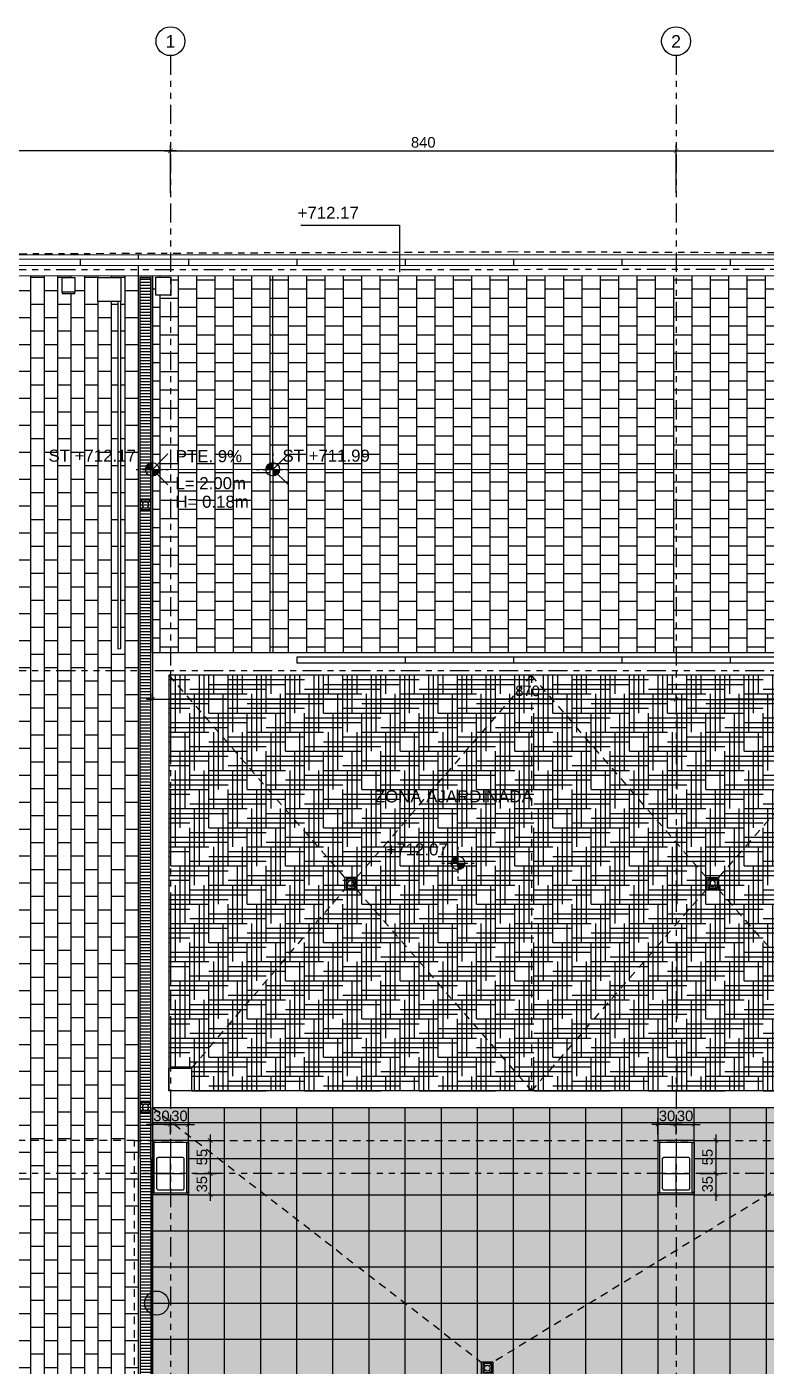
# Model space of a CAD drawing. Header units: millimetres. Extents: x 567.3 to 666.1, y 518.3 to 578.
# Drawn here: x 596.41 to 608.7, y 552.4 to 574.64 of the extents above; entities that cross this region are included whole.
import ezdxf

# ---------------------------------------------------------------- set-up
doc = ezdxf.new("R2010")
doc.units = ezdxf.units.MM
doc.header["$LTSCALE"] = 0.01
for name, pattern in [('TRAZO_Y_PUNTO', [25.4, 12.7, -6.35, 0, -6.35]), ('TRAZOS', [19.05, 12.7, -6.35]), ('VALS', [63.5, 31.75, -6.35, 6.35, -6.35, 6.35, -6.35])]:
    doc.linetypes.add(name, pattern=pattern)
doc.layers.get('0').update_dxf_attribs({"linetype": 'CONTINUOUS'})
doc.layers.get('DEFPOINTS').update_dxf_attribs({"linetype": 'CONTINUOUS'})
for name, color, linetype in [('AUXILIAR', 1, 'TRAZOS'), ('BARANDILLA', 1, 'CONTINUOUS'), ('COTAS', 7, 'CONTINUOUS'), ('COTAS_EJES', 2, 'CONTINUOUS'), ('EJES', 6, 'VALS'), ('EJES PILARES', 254, 'CONTINUOUS'), ('EJES-NUM', 7, 'CONTINUOUS'), ('JARDIN-TRAMA', 253, 'CONTINUOUS'), ('LIMITE-PARCELA', 2, 'TRAZO_Y_PUNTO'), ('PAV-ADOQUIN', 252, 'CONTINUOUS'), ('PAV-EXT-GRANITO', 252, 'CONTINUOUS'), ('PAV-GRANITO-EXT', 253, 'CONTINUOUS'), ('PAV-HORMIGON-IMPRESO', 252, 'CONTINUOUS'), ('PENDIENTES', 252, 'TRAZOS'), ('PERFILES', 2, 'CONTINUOUS'), ('PILARES', 3, 'CONTINUOUS'), ('PROYECCION', 4, 'CONTINUOUS'), ('REJILLA', 253, 'CONTINUOUS'), ('REVESTIMIENTOS', 4, 'CONTINUOUS'), ('TEXTO-NIVELES', 7, 'CONTINUOUS'), ('TEXTOS', 7, 'CONTINUOUS'), ('URBA-1', 1, 'CONTINUOUS'), ('URBANIZACION', 4, 'CONTINUOUS'), ('URC_INS_AYUDA_FINO', 252, 'CONTINUOUS'), ('URC_INS_TUB_PLUVIAL', 252, 'CONTINUOUS')]:
    doc.layers.add(name, color=color, linetype=linetype)
doc.styles.add('ARIAL', font='arial.ttf')
doc.dimstyles.new('GOP1-100', dxfattribs={"dimscale": 0.1, "dimtxt": 1.75, "dimasz": 0.75, "dimexe": 1, "dimexo": 1, "dimgap": 0.5, "dimtad": 1, "dimdec": 1, "dimlfac": 100, "dimdsep": 46, "dimtxsty": 'ARIAL', "dimblk1": 'ARCHTICK', "dimblk2": 'ARCHTICK', "dimsah": 1, "dimcen": 3, "dimdle": 1, "dimclrd": 1, "dimclre": 1, "dimclrt": 256, "dimadec": 0, "dimazin": 0, "dimtfac": 1.5, "dimtdec": 1, "dimtmove": 0, "dimatfit": 0, "dimldrblk": 'ARCHTICK', "dimfxl": 0, "dimtvp": 2.8125, "dimtolj": 1, "dimtzin": 0, "dimarcsym": 0})

# ---------------------------------------------------------------- blocks, each defined once
blk = doc.blocks.new('ES_PILAR 45x55')
at = {"layer": 'EJES PILARES'}
for p, q in [((0, 0.275), (0, -0.275)), ((-0.225, 0), (0.225, 0))]:
    blk.add_line(p, q, dxfattribs=at)
at = {"layer": 'PILARES'}
blk.add_lwpolyline([(0.205, -0.275), (0.225, -0.255), (0.225, 0.255), (0.205, 0.275), (-0.205, 0.275), (-0.225, 0.255), (-0.225, -0.255), (-0.205, -0.275), (0.205, -0.275)], dxfattribs=at)
blk = doc.blocks.new('BOLARDO')
at = {"layer": 'URBANIZACION'}
h = blk.add_hatch(color=255, dxfattribs=at)
edge = h.paths.add_edge_path()
edge.add_arc((0, 0), 0.2, 0, 360)
blk.add_circle((0, 0), 0.2, dxfattribs=at)
blk = doc.blocks.new('_ARCHTICK')
at = {"color": 0, "linetype": 'ByBlock', "const_width": 0.15}
blk.add_lwpolyline([(-0.5, -0.5), (0.5, 0.5)], dxfattribs=at)
blk = doc.blocks.new('*D86')
at = {"layer": 'COTAS_EJES', "color": 1, "lineweight": -2, "transparency": 16777216}
for p, q in [((598.7, 572.581), (607.3, 572.581)), ((598.8, 571.881), (598.8, 572.681)), ((607.2, 571.881), (607.2, 572.681))]:
    blk.add_line(p, q, dxfattribs=at)
at = {"layer": 'DEFPOINTS', "color": 0, "transparency": 16777216}
for p in [(607.2, 572.581), (598.8, 570.855), (607.2, 570.858)]:
    blk.add_point(p, dxfattribs=at)
at = {"layer": 'COTAS_EJES', "color": 1, "lineweight": -2, "transparency": 16777216, "xscale": 0.07500000000000001, "yscale": 0.07500000000000001, "zscale": 0.07500000000000001, "rotation": 180}
blk.add_blockref('_ARCHTICK', (598.8, 572.581), dxfattribs=at)
at = {"layer": 'COTAS_EJES', "color": 1, "lineweight": -2, "transparency": 16777216, "xscale": 0.07500000000000001, "yscale": 0.07500000000000001, "zscale": 0.07500000000000001}
blk.add_blockref('_ARCHTICK', (607.2, 572.581), dxfattribs=at)
at = {"layer": 'COTAS_EJES', "transparency": 16777216, "insert": (603, 572.72), "char_height": 0.175, "attachment_point": 5, "style": 'ARIAL'}
blk.add_mtext('\\A1;840', dxfattribs=at)
blk = doc.blocks.new('*D87')
at = {"layer": 'COTAS_EJES', "color": 1, "lineweight": -2, "transparency": 16777216}
for p, q in [((607.1, 572.581), (615.7, 572.581)), ((607.2, 571.881), (607.2, 572.681)), ((615.6, 571.881), (615.6, 572.681))]:
    blk.add_line(p, q, dxfattribs=at)
at = {"layer": 'DEFPOINTS', "color": 0, "transparency": 16777216}
for p in [(615.6, 572.581), (607.2, 570.858), (615.6, 570.878)]:
    blk.add_point(p, dxfattribs=at)
at = {"layer": 'COTAS_EJES', "color": 1, "lineweight": -2, "transparency": 16777216, "xscale": 0.07500000000000001, "yscale": 0.07500000000000001, "zscale": 0.07500000000000001, "rotation": 180}
blk.add_blockref('_ARCHTICK', (607.2, 572.581), dxfattribs=at)
at = {"layer": 'COTAS_EJES', "color": 1, "lineweight": -2, "transparency": 16777216, "xscale": 0.07500000000000001, "yscale": 0.07500000000000001, "zscale": 0.07500000000000001}
blk.add_blockref('_ARCHTICK', (615.6, 572.581), dxfattribs=at)
at = {"layer": 'COTAS_EJES', "transparency": 16777216, "insert": (611.4, 572.72), "char_height": 0.175, "attachment_point": 5, "style": 'ARIAL'}
blk.add_mtext('\\A1;840', dxfattribs=at)
blk = doc.blocks.new('NIVEL01')
for p, q in [((0, 0.0018), (0, 0.0015)), ((-0.0018, 0), (-0.0015, 0)), ((-0.00111, 0), (0.00111, 0)), ((0, 0.00111), (0, -0.00111)), ((0.0015, 0), (0.0018, 0)), ((0, -0.0015), (0, -0.0018))]:
    blk.add_line(p, q)
at = {"const_width": 0.00075}
for points in [[(0, 0.000375, 0.4142136), (-0.000375, 0, 1)], [(0, -0.000375, 0.4142136), (0.000375, 0, 1)]]:
    blk.add_lwpolyline(points, format="xyb", dxfattribs=at)
blk.add_circle((0, 0), 0.00075)
blk = doc.blocks.new('*D43')
at = {"layer": 'COTAS_EJES', "color": 1, "lineweight": -2, "transparency": 16777216}
for p, q in [((598.9, 572.581), (591.7, 572.581)), ((591.8, 572.581), (591.8, 572.681)), ((598.8, 572.581), (598.8, 572.681))]:
    blk.add_line(p, q, dxfattribs=at)
at = {"layer": 'DEFPOINTS', "color": 0, "transparency": 16777216}
for p in [(591.8, 572.581), (591.8, 572.581), (598.8, 572.581)]:
    blk.add_point(p, dxfattribs=at)
at = {"layer": 'COTAS_EJES', "color": 1, "lineweight": -2, "transparency": 16777216, "xscale": 0.07500000000000001, "yscale": 0.07500000000000001, "zscale": 0.07500000000000001, "rotation": 180}
blk.add_blockref('_ARCHTICK', (591.8, 572.581), dxfattribs=at)
at = {"layer": 'COTAS_EJES', "color": 1, "lineweight": -2, "transparency": 16777216, "xscale": 0.07500000000000001, "yscale": 0.07500000000000001, "zscale": 0.07500000000000001}
blk.add_blockref('_ARCHTICK', (598.8, 572.581), dxfattribs=at)
at = {"layer": 'COTAS_EJES', "transparency": 16777216, "insert": (595.3, 572.72), "char_height": 0.175, "attachment_point": 5, "style": 'ARIAL'}
blk.add_mtext('\\A1;700', dxfattribs=at)
blk = doc.blocks.new('*D31')
at = {"layer": 'COTAS', "color": 1, "lineweight": -2, "transparency": 16777216}
for p, q in [((607.3, 563.472), (598.4, 563.472)), ((598.5, 563.472), (598.5, 563.572)), ((607.2, 563.472), (607.2, 563.572))]:
    blk.add_line(p, q, dxfattribs=at)
at = {"layer": 'DEFPOINTS', "color": 0, "transparency": 16777216}
for p in [(598.5, 563.472), (598.5, 563.472), (607.2, 563.472)]:
    blk.add_point(p, dxfattribs=at)
at = {"layer": 'COTAS', "color": 1, "lineweight": -2, "transparency": 16777216, "xscale": 0.07500000000000001, "yscale": 0.07500000000000001, "zscale": 0.07500000000000001, "rotation": 180}
blk.add_blockref('_ARCHTICK', (598.5, 563.472), dxfattribs=at)
at = {"layer": 'COTAS', "color": 1, "lineweight": -2, "transparency": 16777216, "xscale": 0.07500000000000001, "yscale": 0.07500000000000001, "zscale": 0.07500000000000001}
blk.add_blockref('_ARCHTICK', (607.2, 563.472), dxfattribs=at)
at = {"layer": 'COTAS', "transparency": 16777216, "insert": (604.732, 563.612), "char_height": 0.175, "attachment_point": 5, "style": 'ARIAL'}
blk.add_mtext('\\A1;870', dxfattribs=at)
blk = doc.blocks.new('*D32')
at = {"layer": 'COTAS', "color": 1, "lineweight": -2, "transparency": 16777216}
for p, q in [((607.1, 563.472), (611.2, 563.472)), ((607.2, 563.472), (607.2, 563.572)), ((611.1, 563.472), (611.1, 563.372))]:
    blk.add_line(p, q, dxfattribs=at)
at = {"layer": 'DEFPOINTS', "color": 0, "transparency": 16777216}
for p in [(607.2, 563.472), (611.1, 563.472), (611.1, 563.472)]:
    blk.add_point(p, dxfattribs=at)
at = {"layer": 'COTAS', "color": 1, "lineweight": -2, "transparency": 16777216, "xscale": 0.07500000000000001, "yscale": 0.07500000000000001, "zscale": 0.07500000000000001, "rotation": 180}
blk.add_blockref('_ARCHTICK', (607.2, 563.472), dxfattribs=at)
at = {"layer": 'COTAS', "color": 1, "lineweight": -2, "transparency": 16777216, "xscale": 0.07500000000000001, "yscale": 0.07500000000000001, "zscale": 0.07500000000000001}
blk.add_blockref('_ARCHTICK', (611.1, 563.472), dxfattribs=at)
at = {"layer": 'COTAS', "transparency": 16777216, "insert": (609.15, 563.612), "char_height": 0.175, "attachment_point": 5, "style": 'ARIAL'}
blk.add_mtext('\\A1;390', dxfattribs=at)
blk = doc.blocks.new('*D153')
at = {"layer": 'COTAS', "color": 1, "lineweight": -2, "transparency": 16777216}
for p, q in [((599.462, 556.247), (599.462, 555.497)), ((599.2, 556.147), (599.562, 556.147)), ((599.2, 555.597), (599.562, 555.597))]:
    blk.add_line(p, q, dxfattribs=at)
at = {"layer": 'DEFPOINTS', "color": 0, "transparency": 16777216}
for p in [(599.1, 556.147), (599.1, 555.597), (599.462, 555.597)]:
    blk.add_point(p, dxfattribs=at)
at = {"layer": 'COTAS', "color": 1, "lineweight": -2, "transparency": 16777216, "xscale": 0.07500000000000001, "yscale": 0.07500000000000001, "zscale": 0.07500000000000001}
for p, rotation in [((599.462, 556.147), 90), ((599.462, 555.597), 270)]:
    blk.add_blockref('_ARCHTICK', p, dxfattribs=dict(at, rotation=rotation))
at = {"layer": 'COTAS', "transparency": 16777216, "insert": (599.323, 555.872), "char_height": 0.175, "attachment_point": 5, "rotation": 90, "style": 'ARIAL'}
blk.add_mtext('\\A1;55', dxfattribs=at)
blk = doc.blocks.new('*D154')
at = {"layer": 'COTAS', "color": 1, "lineweight": -2, "transparency": 16777216}
for p, q in [((598.8, 556.247), (598.8, 556.515)), ((599.1, 556.247), (599.1, 556.515)), ((598.7, 556.415), (599.2, 556.415))]:
    blk.add_line(p, q, dxfattribs=at)
at = {"layer": 'DEFPOINTS', "color": 0, "transparency": 16777216}
for p in [(599.1, 556.415), (598.8, 556.147), (599.1, 556.147)]:
    blk.add_point(p, dxfattribs=at)
at = {"layer": 'COTAS', "color": 1, "lineweight": -2, "transparency": 16777216, "xscale": 0.07500000000000001, "yscale": 0.07500000000000001, "zscale": 0.07500000000000001, "rotation": 180}
blk.add_blockref('_ARCHTICK', (598.8, 556.415), dxfattribs=at)
at = {"layer": 'COTAS', "color": 1, "lineweight": -2, "transparency": 16777216, "xscale": 0.07500000000000001, "yscale": 0.07500000000000001, "zscale": 0.07500000000000001}
blk.add_blockref('_ARCHTICK', (599.1, 556.415), dxfattribs=at)
at = {"layer": 'COTAS', "transparency": 16777216, "insert": (598.95, 556.555), "char_height": 0.175, "attachment_point": 5, "style": 'ARIAL'}
blk.add_mtext('\\A1;30', dxfattribs=at)
blk = doc.blocks.new('*D155')
at = {"layer": 'COTAS', "color": 1, "lineweight": -2, "transparency": 16777216}
for p, q in [((599.2, 555.597), (599.562, 555.597)), ((599.462, 555.697), (599.462, 555.147)), ((599.2, 555.247), (599.562, 555.247))]:
    blk.add_line(p, q, dxfattribs=at)
at = {"layer": 'DEFPOINTS', "color": 0, "transparency": 16777216}
for p in [(599.1, 555.597), (599.1, 555.247), (599.462, 555.247)]:
    blk.add_point(p, dxfattribs=at)
at = {"layer": 'COTAS', "color": 1, "lineweight": -2, "transparency": 16777216, "xscale": 0.07500000000000001, "yscale": 0.07500000000000001, "zscale": 0.07500000000000001}
for p, rotation in [((599.462, 555.597), 90), ((599.462, 555.247), 270)]:
    blk.add_blockref('_ARCHTICK', p, dxfattribs=dict(at, rotation=rotation))
at = {"layer": 'COTAS', "transparency": 16777216, "insert": (599.323, 555.422), "char_height": 0.175, "attachment_point": 5, "rotation": 90, "style": 'ARIAL'}
blk.add_mtext('\\A1;35', dxfattribs=at)
blk = doc.blocks.new('*D156')
at = {"layer": 'COTAS', "color": 1, "lineweight": -2, "transparency": 16777216}
for p, q in [((598.5, 556.247), (598.5, 556.515)), ((598.8, 556.247), (598.8, 556.515)), ((598.9, 556.415), (598.4, 556.415))]:
    blk.add_line(p, q, dxfattribs=at)
at = {"layer": 'DEFPOINTS', "color": 0, "transparency": 16777216}
for p in [(598.5, 556.415), (598.5, 556.147), (598.8, 556.147)]:
    blk.add_point(p, dxfattribs=at)
at = {"layer": 'COTAS', "color": 1, "lineweight": -2, "transparency": 16777216, "xscale": 0.07500000000000001, "yscale": 0.07500000000000001, "zscale": 0.07500000000000001, "rotation": 180}
blk.add_blockref('_ARCHTICK', (598.5, 556.415), dxfattribs=at)
at = {"layer": 'COTAS', "color": 1, "lineweight": -2, "transparency": 16777216, "xscale": 0.07500000000000001, "yscale": 0.07500000000000001, "zscale": 0.07500000000000001}
blk.add_blockref('_ARCHTICK', (598.8, 556.415), dxfattribs=at)
at = {"layer": 'COTAS', "transparency": 16777216, "insert": (598.65, 556.555), "char_height": 0.175, "attachment_point": 5, "style": 'ARIAL'}
blk.add_mtext('\\A1;30', dxfattribs=at)
blk = doc.blocks.new('*D157')
at = {"layer": 'COTAS', "color": 1, "lineweight": -2, "transparency": 16777216}
for p, q in [((607.862, 556.247), (607.862, 555.497)), ((607.6, 556.147), (607.962, 556.147)), ((607.6, 555.597), (607.962, 555.597))]:
    blk.add_line(p, q, dxfattribs=at)
at = {"layer": 'DEFPOINTS', "color": 0, "transparency": 16777216}
for p in [(607.5, 556.147), (607.5, 555.597), (607.862, 555.597)]:
    blk.add_point(p, dxfattribs=at)
at = {"layer": 'COTAS', "color": 1, "lineweight": -2, "transparency": 16777216, "xscale": 0.07500000000000001, "yscale": 0.07500000000000001, "zscale": 0.07500000000000001}
for p, rotation in [((607.862, 556.147), 90), ((607.862, 555.597), 270)]:
    blk.add_blockref('_ARCHTICK', p, dxfattribs=dict(at, rotation=rotation))
at = {"layer": 'COTAS', "transparency": 16777216, "insert": (607.723, 555.872), "char_height": 0.175, "attachment_point": 5, "rotation": 90, "style": 'ARIAL'}
blk.add_mtext('\\A1;55', dxfattribs=at)
blk = doc.blocks.new('*D158')
at = {"layer": 'COTAS', "color": 1, "lineweight": -2, "transparency": 16777216}
for p, q in [((607.2, 556.247), (607.2, 556.515)), ((607.5, 556.247), (607.5, 556.515)), ((607.1, 556.415), (607.6, 556.415))]:
    blk.add_line(p, q, dxfattribs=at)
at = {"layer": 'DEFPOINTS', "color": 0, "transparency": 16777216}
for p in [(607.5, 556.415), (607.2, 556.147), (607.5, 556.147)]:
    blk.add_point(p, dxfattribs=at)
at = {"layer": 'COTAS', "color": 1, "lineweight": -2, "transparency": 16777216, "xscale": 0.07500000000000001, "yscale": 0.07500000000000001, "zscale": 0.07500000000000001, "rotation": 180}
blk.add_blockref('_ARCHTICK', (607.2, 556.415), dxfattribs=at)
at = {"layer": 'COTAS', "color": 1, "lineweight": -2, "transparency": 16777216, "xscale": 0.07500000000000001, "yscale": 0.07500000000000001, "zscale": 0.07500000000000001}
blk.add_blockref('_ARCHTICK', (607.5, 556.415), dxfattribs=at)
at = {"layer": 'COTAS', "transparency": 16777216, "insert": (607.35, 556.555), "char_height": 0.175, "attachment_point": 5, "style": 'ARIAL'}
blk.add_mtext('\\A1;30', dxfattribs=at)
blk = doc.blocks.new('*D159')
at = {"layer": 'COTAS', "color": 1, "lineweight": -2, "transparency": 16777216}
for p, q in [((607.6, 555.597), (607.962, 555.597)), ((607.862, 555.697), (607.862, 555.147)), ((607.6, 555.247), (607.962, 555.247))]:
    blk.add_line(p, q, dxfattribs=at)
at = {"layer": 'DEFPOINTS', "color": 0, "transparency": 16777216}
for p in [(607.5, 555.597), (607.5, 555.247), (607.862, 555.247)]:
    blk.add_point(p, dxfattribs=at)
at = {"layer": 'COTAS', "color": 1, "lineweight": -2, "transparency": 16777216, "xscale": 0.07500000000000001, "yscale": 0.07500000000000001, "zscale": 0.07500000000000001}
for p, rotation in [((607.862, 555.597), 90), ((607.862, 555.247), 270)]:
    blk.add_blockref('_ARCHTICK', p, dxfattribs=dict(at, rotation=rotation))
at = {"layer": 'COTAS', "transparency": 16777216, "insert": (607.723, 555.422), "char_height": 0.175, "attachment_point": 5, "rotation": 90, "style": 'ARIAL'}
blk.add_mtext('\\A1;35', dxfattribs=at)
blk = doc.blocks.new('*D160')
at = {"layer": 'COTAS', "color": 1, "lineweight": -2, "transparency": 16777216}
for p, q in [((606.9, 556.247), (606.9, 556.515)), ((607.2, 556.247), (607.2, 556.515)), ((607.3, 556.415), (606.8, 556.415))]:
    blk.add_line(p, q, dxfattribs=at)
at = {"layer": 'DEFPOINTS', "color": 0, "transparency": 16777216}
for p in [(606.9, 556.415), (606.9, 556.147), (607.2, 556.147)]:
    blk.add_point(p, dxfattribs=at)
at = {"layer": 'COTAS', "color": 1, "lineweight": -2, "transparency": 16777216, "xscale": 0.07500000000000001, "yscale": 0.07500000000000001, "zscale": 0.07500000000000001, "rotation": 180}
blk.add_blockref('_ARCHTICK', (606.9, 556.415), dxfattribs=at)
at = {"layer": 'COTAS', "color": 1, "lineweight": -2, "transparency": 16777216, "xscale": 0.07500000000000001, "yscale": 0.07500000000000001, "zscale": 0.07500000000000001}
blk.add_blockref('_ARCHTICK', (607.2, 556.415), dxfattribs=at)
at = {"layer": 'COTAS', "transparency": 16777216, "insert": (607.05, 556.555), "char_height": 0.175, "attachment_point": 5, "style": 'ARIAL'}
blk.add_mtext('\\A1;30', dxfattribs=at)
blk = doc.blocks.new('SUM-C')
at = {"layer": 'URC_INS_TUB_PLUVIAL'}
for p, q in [((0.1, 0.1), (-0.1, 0.1)), ((-0.1, 0.1), (-0.1, -0.1)), ((-0.075, 0.075), (-0.075, -0.075)), ((0.075, 0.075), (-0.075, 0.075)), ((-0.075, 0.075), (-0.034, 0.034)), ((0.034, 0.034), (0.075, 0.075)), ((0.075, -0.075), (0.075, 0.075)), ((0.1, -0.1), (0.1, 0.1)), ((-0.1, -0.1), (0.1, -0.1)), ((-0.075, -0.075), (-0.034, -0.034)), ((-0.075, -0.075), (0.075, -0.075)), ((0.034, -0.034), (0.075, -0.075))]:
    blk.add_line(p, q, dxfattribs=at)
blk.add_circle((0, 0), 0.0487, dxfattribs=at)
blk = doc.blocks.new('SUM')
at = {"layer": 'URC_INS_AYUDA_FINO'}
for p, q in [((0.083, 0.166), (-0.083, 0.166)), ((-0.083, 0.166), (-0.038, 0.121)), ((-0.083, 0.166), (-0.083, 0)), ((-0.083, 0), (-0.038, 0.045)), ((-0.083, 0), (0.083, 0)), ((0.038, 0.121), (0.083, 0.166)), ((0.038, 0.045), (0.083, 0)), ((0.083, 0), (0.083, 0.166))]:
    blk.add_line(p, q, dxfattribs=at)
blk.add_circle((0, 0.083), 0.054, dxfattribs=at)

msp = doc.modelspace()

# ---------------------------------------------------------------- hatches: boundary and pattern name
at = {"layer": 'JARDIN-TRAMA'}
h = msp.add_hatch(dxfattribs=at)
h.set_pattern_fill('HOUND', color=256, scale=0.05)
h.paths.add_polyline_path([(610.825, 563.8719), (598.7749, 563.8719), (598.7749, 557.3469), (599.1499, 557.3469), (599.1499, 556.9719), (610.825, 556.9719)])
at = {"layer": 'PAV-ADOQUIN'}
h = msp.add_hatch(dxfattribs=at)
h.set_pattern_fill('AR-B816', color=256, scale=0.0011, angle=90)
h.set_pattern_definition([(90, (598.26988, 541.19692), (-0.22352, 1e-17), []), (180, (598.26988, 541.19692), (-0.22352, -0.22352), [0.22352, -0.22352])])
edge = h.paths.add_edge_path(flags=17)
edge.add_line((594, 554.9811), (594, 555.5969))
edge.add_line((594, 555.5969), (590.9323, 555.5969))
edge.add_arc((589.8188, 559.5947), 4.15, 267.96413, 285.56435, ccw=False)
edge.add_line((589.6714, 555.4474), (589.6179, 555.4609))
edge.add_line((589.6179, 555.4609), (589.5932, 555.465))
edge.add_line((589.5932, 555.465), (589.5846, 555.4127))
edge.add_line((589.5846, 555.4127), (589.5403, 555.1937))
edge.add_line((589.5403, 555.1937), (589.5501, 555.192))
edge.add_line((589.5501, 555.192), (589.5491, 555.1857))
edge.add_line((589.5491, 555.1857), (589.5688, 555.1825))
edge.add_line((589.5688, 555.1825), (589.2694, 553.3713))
edge.add_arc((589.7892, 559.5997), 6.25, 265.22927, 312.35589)
edge = h.paths.add_edge_path(flags=17)
edge.add_line((591.2807, 565.6691), (590.9359, 563.5828))
edge.add_line((590.9359, 563.5828), (591.0063, 563.5712))
edge.add_arc((589.8188, 559.5947), 4.15, -74.43565, 73.37242, ccw=False)
edge.add_line((590.9323, 555.5969), (594, 555.5969))
edge.add_line((594, 555.5969), (594, 556.1469))
edge.add_line((594, 556.1469), (594.9989, 556.1469))
edge.add_arc((589.7892, 559.5997), 6.25, 326.46572, 436.19361)
edge = h.paths.add_edge_path(flags=16)
edge.add_line((594.9989, 556.1469), (594, 556.1469))
edge.add_line((594, 556.1469), (594, 555.5969))
edge.add_line((594, 555.5969), (594.5893, 555.5969))
edge.add_arc((589.7892, 559.5997), 6.25, 320.1758, 326.46572)
edge = h.paths.add_edge_path(flags=17)
edge.add_line((594.5893, 555.5969), (594, 555.5969))
edge.add_line((594, 555.5969), (594, 554.9811))
edge.add_arc((589.7892, 559.5997), 6.25, 312.35589, 320.1758)
h.paths.add_polyline_path([(597.9248, 570.0789), (597.5928, 570.0789), (597.5928, 570.4749), (597.9748, 570.4749), (597.9748, 570.0789), (597.9748, 564.3144), (597.9248, 564.3124)], flags=16)
h.paths.add_polyline_path([(597.0032, 570.2105), (597.0032, 570.2329), (597.0032, 570.4749), (597.2092, 570.4749), (597.2092, 570.2329), (597.2092, 570.2105)], flags=16)
h.paths.add_polyline_path([(589.486, 555.7361), (589.2143, 555.781), (589.192, 555.6459), (589.194, 555.6456), (589.216, 555.7787), (589.4837, 555.7345), (589.4618, 555.6016), (589.4637, 555.6013)], flags=17)
edge = h.paths.add_edge_path()
edge.add_line((588.3614, 548.675), (589.1397, 553.3835))
edge.add_arc((589.7892, 559.5997), 6.25, 260.4617, 264.03513, ccw=False)
edge.add_line((588.7535, 553.4361), (587.9816, 548.7375))
edge.add_line((587.9816, 548.7375), (588.3268, 548.6807))
edge.add_line((588.3268, 548.6807), (588.3614, 548.675))
edge = h.paths.add_edge_path()
edge.add_line((591.9884, 570.134), (591.9982, 570.1323))
edge.add_line((591.9982, 570.1323), (591.9972, 570.126))
edge.add_line((591.9972, 570.126), (592.0169, 570.1227))
edge.add_line((592.0169, 570.1227), (591.6222, 567.7348))
edge.add_line((591.6222, 567.7348), (591.6272, 567.734))
edge.add_line((591.6272, 567.734), (591.2889, 565.6671))
edge.add_arc((589.7892, 559.5997), 6.25, -94.77073, 76.11669, ccw=False)
edge.add_line((589.2694, 553.3713), (589.0994, 552.3431))
edge.add_line((589.0994, 552.3431), (588.4908, 548.6608))
edge.add_line((588.4908, 548.6608), (588.5542, 548.6431))
edge.add_line((588.5542, 548.6431), (594, 547.7552))
edge.add_line((594, 547.7552), (594, 541.7969))
edge.add_line((594, 541.7969), (594, 541.1969))
edge.add_line((594, 541.1969), (594.6, 541.1969))
edge.add_line((594.6, 541.1969), (598.2699, 541.1969))
edge.add_line((598.2699, 541.1969), (598.2674, 570.5047))
edge.add_line((598.2674, 570.5047), (592.0594, 570.5023))
edge.add_line((592.0594, 570.5023), (592.0449, 570.4145))
edge.add_arc((592.0419, 570.415), 0.003, 260.61428, 350.61428, ccw=False)
edge.add_line((592.0414, 570.4121), (591.929, 570.4307))
edge.add_arc((591.9295, 570.4336), 0.003, 170.61428, 260.61428, ccw=False)
edge.add_line((591.9265, 570.4341), (591.9377, 570.5022))
edge.add_line((591.9377, 570.5022), (591.5548, 570.5021))
edge.add_line((591.5548, 570.5021), (591.52, 570.2988))
edge.add_line((591.52, 570.2988), (590.7787, 565.7708))
edge.add_arc((589.7892, 559.5997), 6.25, 77.38747, 80.89095, ccw=False)
edge.add_line((591.1539, 565.6988), (591.9338, 570.4167))
edge.add_line((591.9338, 570.4167), (592.0324, 570.4004))
edge.add_line((592.0324, 570.4004), (591.9884, 570.134))
edge = h.paths.add_edge_path(flags=17)
edge.add_line((591.6377, 568.0124), (590.8831, 563.4471))
edge.add_arc((589.7892, 559.5996), 4, 73.95809, 74.12951, ccw=False)
edge.add_line((590.8946, 563.4438), (591.6423, 568.0116))
edge.add_line((591.6423, 568.0116), (591.6377, 568.0124))
edge = h.paths.add_edge_path(flags=17)
edge.add_line((590.7861, 563.4734), (591.1539, 565.6988))
edge.add_arc((589.7892, 559.5997), 6.25, 77.38747, 80.89095)
edge.add_line((590.7787, 565.7708), (590.4371, 563.6833))
edge.add_line((590.4371, 563.6833), (590.7824, 563.6266))
edge.add_line((590.7824, 563.6266), (590.7583, 563.4804))
edge.add_arc((589.7892, 559.5996), 4, 75.56892, 75.97881, ccw=False)
edge = h.paths.add_edge_path(flags=17)
edge.add_line((591.2515, 565.6762), (590.8831, 563.4471))
edge.add_arc((589.7892, 559.5996), 4, 73.95809, 74.12951, ccw=False)
edge.add_line((590.8946, 563.4438), (591.2597, 565.6742))
edge.add_arc((589.7892, 559.5997), 6.25, 76.39216, 76.46902)
at = {"layer": 'PAV-EXT-GRANITO'}
h = msp.add_hatch(dxfattribs=at)
h.set_pattern_fill('_USER', color=256, scale=0.6, double=1, pattern_type=0)
h.set_pattern_definition([(0, (607.50004, 555.24694), (0, 0.6), []), (90, (607.50004, 555.24694), (-0.6, 4e-17), [])])
h.paths.add_polyline_path([(606.8999, 555.2469), (606.8999, 556.1469), (607.5, 556.1469), (607.5, 555.2469)], flags=16)
h.paths.add_polyline_path([(606.8999, 541.7468), (606.8999, 542.6469), (607.5, 542.6469), (607.5, 541.7468)], flags=16)
h.paths.add_polyline_path([(615.2999, 542.6469), (615.9, 542.6469), (615.9, 541.7468), (615.2999, 541.7468)], flags=16)
h.paths.add_polyline_path([(623.6999, 542.6469), (624.3, 542.6469), (624.3, 541.7469), (623.7, 541.7469)], flags=16)
h.paths.add_polyline_path([(632.7, 542.6469), (632.7, 541.9392), (632.0999, 541.9392), (632.0999, 542.6469)], flags=16)
h.paths.add_polyline_path([(632.0999, 555.2469), (632.0999, 556.1471), (632.7, 556.1471), (632.7, 555.2469)], flags=16)
edge = h.paths.add_edge_path(flags=16)
edge.add_arc((620.7, 553.6959), 0.03, 180, 360)
edge.add_line((620.73, 553.6959), (620.73, 554.3859))
edge.add_arc((620.7, 554.3859), 0.03, 0, 180)
edge.add_line((620.67, 554.3859), (620.67, 553.6959))
edge = h.paths.add_edge_path(flags=16)
edge.add_arc((621.6, 554.3859), 0.03, 0, 180)
edge.add_line((621.57, 554.3859), (621.57, 553.6959))
edge.add_arc((621.6, 553.6959), 0.03, 180, 360)
edge.add_line((621.63, 553.6959), (621.63, 554.3859))
edge = h.paths.add_edge_path(flags=16)
edge.add_arc((622.5, 554.3859), 0.03, 0, 180)
edge.add_line((622.47, 554.3859), (622.47, 553.6959))
edge.add_arc((622.5, 553.6959), 0.03, 180, 360)
edge.add_line((622.53, 553.6959), (622.53, 554.3859))
edge = h.paths.add_edge_path(flags=16)
edge.add_arc((623.4, 553.6959), 0.03, 180, 360)
edge.add_line((623.43, 553.6959), (623.43, 554.3859))
edge.add_arc((623.4, 554.3859), 0.03, 0, 180)
edge.add_line((623.37, 554.3859), (623.37, 553.6959))
edge = h.paths.add_edge_path(flags=16)
edge.add_arc((624.3, 554.3859), 0.03, 0, 180)
edge.add_line((624.27, 554.3859), (624.27, 553.6959))
edge.add_arc((624.3, 553.6959), 0.03, 180, 360)
edge.add_line((624.33, 553.6959), (624.33, 554.3859))
edge = h.paths.add_edge_path()
edge.add_line((598.4999, 542.6469), (599.1, 542.6469))
edge.add_line((599.1, 542.6469), (599.1, 541.7468))
edge.add_line((599.1, 541.7468), (598.5018, 541.7469))
edge.add_line((598.5018, 541.7469), (598.4999, 541.1969))
edge.add_line((598.4999, 541.1969), (633.5, 541.1969))
edge.add_line((633.5, 541.1969), (633.5, 556.6969))
edge.add_line((633.5, 556.6969), (625.5, 556.6969))
edge.add_line((625.5, 556.6969), (625.5, 555.2469))
edge.add_line((625.5, 555.2469), (619.5001, 555.2469))
edge.add_line((619.5001, 555.2469), (619.5001, 543.8469))
edge.add_line((619.5001, 543.8469), (609.9002, 543.8469))
edge.add_line((609.9002, 543.8469), (609.9012, 547.4969))
edge.add_arc((609.91, 548.9469), 1.45, 90.3885, 269.65282, ccw=False)
edge.add_line((609.9002, 550.3969), (609.9002, 554.0469))
edge.add_line((609.9002, 554.0469), (611.1, 554.0469))
edge.add_line((611.1, 554.0469), (611.1, 556.6969))
edge.add_line((611.1, 556.6969), (598.4999, 556.6969))
edge.add_line((598.4999, 556.6969), (598.4999, 556.1469))
edge.add_line((598.4999, 556.1469), (599.1, 556.1471))
edge.add_line((599.1, 556.1471), (599.1, 555.2469))
edge.add_line((599.1, 555.2469), (598.4999, 555.2469))
edge.add_line((598.4999, 555.2469), (598.4999, 555.1337))
edge.add_arc((598.5716, 554.9469), 0.2, -110.99885, 110.99885, ccw=False)
edge.add_line((598.4999, 554.7602), (598.4999, 552.7337))
edge.add_arc((598.5716, 552.5469), 0.2, -110.99885, 110.99885, ccw=False)
edge.add_line((598.4999, 552.3602), (598.4999, 550.3337))
edge.add_arc((598.5716, 550.1469), 0.2, -110.99885, 110.99885, ccw=False)
edge.add_line((598.4999, 549.9602), (598.4999, 547.9337))
edge.add_arc((598.5716, 547.7469), 0.2, -110.99885, 110.99885, ccw=False)
edge.add_line((598.4999, 547.5602), (598.4999, 545.5337))
edge.add_arc((598.5716, 545.3469), 0.2, -110.99885, 110.99885, ccw=False)
edge.add_line((598.4999, 545.1602), (598.4999, 543.1337))
edge.add_arc((598.5716, 542.9469), 0.2, -110.99885, 110.99885, ccw=False)
edge.add_line((598.4999, 542.7602), (598.4999, 542.6469))
at = {"layer": 'PAV-GRANITO-EXT'}
h = msp.add_hatch(dxfattribs=at)
h.set_pattern_fill('DOTS', color=2, scale=0.04)
edge = h.paths.add_edge_path()
edge.add_line((633.5, 556.6969), (625.5, 556.6969))
edge.add_line((625.5, 556.6969), (625.5, 555.2469))
edge.add_line((625.5, 555.2469), (619.5, 555.2469))
edge.add_line((619.5, 555.2469), (619.5001, 543.8469))
edge.add_line((619.5001, 543.8469), (609.925, 543.8469))
edge.add_line((609.925, 543.8469), (609.9, 543.8469))
edge.add_line((609.9, 543.8469), (609.9, 543.8468))
edge.add_line((609.9, 543.8468), (609.9002, 543.8469))
edge.add_line((609.9002, 543.8469), (609.9002, 546.2469))
edge.add_line((609.9002, 546.2469), (609.9, 546.2469))
edge.add_line((609.9, 546.2469), (609.9002, 546.4824))
edge.add_line((609.9002, 546.4824), (609.9002, 546.5474))
edge.add_line((609.9002, 546.5474), (609.9002, 546.6124))
edge.add_arc((-1340.9319, 546.8335), 1950.8321, 359.993507, 360.0194833)
edge.add_arc((609.9101, 548.9469), 1.4501, 90.39184, 269.60641, ccw=False)
edge.add_line((609.9001, 550.397), (609.9003, 550.5469))
edge.add_line((609.9003, 550.5469), (609.9002, 550.6469))
edge.add_line((609.9002, 550.6469), (609.9002, 554.0469))
edge.add_line((609.9002, 554.0469), (611.1, 554.0469))
edge.add_line((611.1, 554.0469), (611.1, 555.2469))
edge.add_line((611.1, 555.2469), (611.1, 556.6969))
edge.add_line((611.1, 556.6969), (598.5005, 556.6969))
edge.add_line((598.5005, 556.6969), (598.5006, 556.1471))
edge.add_line((598.5006, 556.1471), (599.1, 556.1469))
edge.add_line((599.1, 556.1469), (599.1, 555.2469))
edge.add_line((599.1, 555.2469), (598.5006, 555.2469))
edge.add_line((598.5006, 555.2469), (598.5017, 542.6469))
edge.add_line((598.5017, 542.6469), (599.1, 542.6469))
edge.add_line((599.1, 542.6469), (599.1, 541.7468))
edge.add_line((599.1, 541.7468), (598.4999, 541.7469))
edge.add_line((598.4999, 541.7469), (598.5018, 541.1969))
edge.add_line((598.5018, 541.1969), (633.5, 541.1969))
edge.add_line((633.5, 541.1969), (633.5, 556.6969))
h.paths.add_polyline_path([(632.0999, 555.2469), (632.0999, 556.1471), (632.7, 556.1469), (632.7, 555.2469)], flags=16)
h.paths.add_polyline_path([(632.175, 555.8719), (632.625, 555.8719), (632.625, 555.3219), (632.175, 555.3219)], flags=0)
h.paths.add_polyline_path([(624.3, 542.6469), (624.3, 541.7469), (623.7, 541.7469), (623.6999, 542.6469)], flags=16)
h.paths.add_polyline_path([(624.225, 542.0219), (623.775, 542.0219), (623.775, 542.5719), (624.225, 542.5719)], flags=0)
h.paths.add_polyline_path([(632.0999, 542.6469), (632.7, 542.6469), (632.7, 541.7469), (632.0999, 541.7468)], flags=16)
h.paths.add_polyline_path([(632.625, 542.5719), (632.625, 542.0219), (632.175, 542.0219), (632.175, 542.5719)], flags=0)
h.paths.add_polyline_path([(615.9, 542.6469), (615.9, 541.7468), (615.2999, 541.7469), (615.2999, 542.6469)], flags=16)
h.paths.add_polyline_path([(615.825, 542.0219), (615.375, 542.0219), (615.375, 542.5719), (615.825, 542.5719)], flags=0)
h.paths.add_polyline_path([(607.5, 555.2469), (606.8999, 555.2469), (606.9, 556.1471), (607.5, 556.1469)], flags=16)
h.paths.add_polyline_path([(606.975, 555.3219), (606.975, 555.8719), (607.425, 555.8719), (607.425, 555.3219)], flags=0)
h.paths.add_polyline_path([(607.5, 542.6469), (607.5, 541.7468), (606.8999, 541.7468), (606.8999, 542.6469)], flags=16)
h.paths.add_polyline_path([(607.425, 542.0219), (606.975, 542.0219), (606.975, 542.5719), (607.425, 542.5719)], flags=0)
at = {"layer": 'PAV-HORMIGON-IMPRESO'}
h = msp.add_hatch(dxfattribs=at)
h.set_pattern_fill('AR-B88', color=256, scale=0.0015, angle=90)
h.paths.add_polyline_path([(598.5558, 570.1846), (598.5558, 570.4846), (598.8058, 570.4846), (598.8058, 570.1846)], flags=16)
h.paths.add_polyline_path([(598.4974, 570.5048), (625.2504, 570.5166), (625.2497, 564.2493), (598.4974, 564.2469)])
at = {"layer": 'REJILLA'}
h = msp.add_hatch(dxfattribs=at)
h.set_pattern_fill('_USER', color=256, scale=0.05, pattern_type=0)
h.set_pattern_definition([(0, (0.001957, 0), (0, 0.05), [])])
h.paths.add_polyline_path([(598.4718, 541.2269), (598.3018, 541.2269), (598.2994, 570.4748), (598.4694, 570.4748)])

# ---------------------------------------------------------------- linework, layer by layer
at = {"layer": 'AUXILIAR'}
for points in [[(598.2, 556.1469), (594, 556.1469), (594, 541.7469), (598.2, 541.7469)], [(625.5, 556.1469), (637.2, 556.1469), (637.2, 541.7469), (598.2, 541.7469), (598.2, 556.1469), (611.1, 556.1469)]]:
    msp.add_lwpolyline(points, dxfattribs=at)
at = {"layer": 'BARANDILLA'}
for p, q in [((591.5847, 570.6771), (647.5976, 570.6993)), ((591.6018, 570.7771), (647.5975, 570.7993)), ((597.3, 570.7798), (597.3, 570.6798)), ((599.1, 570.7806), (599.1, 570.6806)), ((600.9, 570.7813), (600.9, 570.6813)), ((602.7, 570.782), (602.7, 570.682)), ((604.5, 570.7827), (604.5, 570.6827)), ((604.5, 570.7827), (604.5, 570.6827)), ((606.3, 570.7834), (606.3, 570.6834)), ((606.3, 570.7834), (606.3, 570.6834)), ((608.1, 570.7834), (608.1, 570.6834)), ((611.1, 564.1719), (600.9, 564.1719)), ((600.9, 564.1719), (600.9, 564.0719)), ((611.1, 564.0719), (600.9, 564.0719)), ((602.7, 564.1696), (602.7, 564.0696)), ((604.5, 564.1703), (604.5, 564.0703)), ((604.5, 564.1703), (604.5, 564.0703)), ((606.3, 564.171), (606.3, 564.071)), ((606.3, 564.171), (606.3, 564.071)), ((608.1, 564.171), (608.1, 564.071))]:
    msp.add_line(p, q, dxfattribs=at)
at = {"layer": 'EJES'}
for p, q in [((598.8, 574.1607), (598.8, 534.7146)), ((607.2, 574.1607), (607.2, 534.7146)), ((650.3588, 570.6243), (591.8014, 570.602)), ((650.3588, 563.9469), (581.5145, 563.9469)), ((650.3588, 555.5969), (581.5145, 555.5969))]:
    msp.add_line(p, q, dxfattribs=at)
at = {"layer": 'EJES-NUM', "color": 1, "ltscale": 0.05}
for centre in [(598.8, 574.4002), (598.8, 574.4002), (598.8, 574.4002), (607.2, 574.4002), (607.2, 574.4002)]:
    msp.add_circle(centre, 0.2395, dxfattribs=at)
at = {"layer": 'LIMITE-PARCELA'}
msp.add_lwpolyline([(629.699, 537.1344), (615.714, 537.1377), (614.464, 537.138), (606.7647, 537.1005), (605.4774, 537.1061), (596.1289, 537.1467), (589.4813, 537.1053), (586.5354, 540.1002), (587.1431, 543.8032), (588.8335, 553.9683), (590.4788, 564.0197), (591.2542, 568.7566), (591.565, 570.7109), (591.5876, 570.8534), (604.4489, 570.9059), (613.6262, 570.8741), (619.2486, 570.8852), (630.2032, 570.9041)], dxfattribs=at)
at = {"layer": 'PAV-EXT-GRANITO'}
msp.add_lwpolyline([(609.9, 547.4469), (609.9002, 543.8469), (619.5001, 543.8469), (619.5001, 555.2469), (625.5, 555.2469), (625.5, 556.6969), (633.5, 556.6969), (633.5, 541.1969), (598.4999, 541.1969), (598.4999, 556.6969), (611.1, 556.6969), (611.1, 554.0469), (609.9002, 554.0469), (609.9002, 550.4469)], dxfattribs=at)
at = {"layer": 'PENDIENTES'}
for p, q in [((599.1499, 557.3469), (601.6937, 560.3147)), ((601.8937, 560.3147), (604.8, 556.9719)), ((607.7062, 560.3147), (604.8, 556.9719)), ((610.825, 556.9719), (607.9062, 560.3147)), ((598.5005, 556.6969), (603.9634, 552.4681)), ((611.1, 556.6969), (604.1634, 552.4681))]:
    msp.add_line(p, q, dxfattribs=at)
for points in [[(598.7749, 563.8719), (601.6937, 560.5147)], [(601.8937, 560.5147), (604.8, 563.8719)], [(604.8, 563.8719), (604.8, 556.9719)], [(607.7062, 560.5147), (604.8, 563.8719)], [(610.825, 563.8719), (607.9062, 560.5147)]]:
    msp.add_lwpolyline(points, dxfattribs=at)
at = {"layer": 'PERFILES'}
msp.add_lwpolyline([(598.7749, 557.3469), (599.1499, 557.3469), (599.1499, 556.9719), (598.7749, 556.9719)], close=True, dxfattribs=at)
at = {"layer": 'PROYECCION'}
for p, q in [((600.4974, 570.5056), (600.4999, 564.2469)), ((598.4999, 567.2909), (598.7591, 567.5502)), ((600.4999, 567.2909), (600.7591, 567.5502)), ((598.4999, 567.2909), (625.25, 567.2931)), ((598.4999, 567.2909), (598.7591, 567.0317)), ((600.4999, 567.2909), (600.7591, 567.0317))]:
    msp.add_line(p, q, dxfattribs=at)
at = {"layer": 'REJILLA'}
msp.add_lwpolyline([(598.5018, 541.1969), (598.2718, 541.1969), (598.2694, 570.5048), (598.4994, 570.5048), (598.5018, 541.1969)], dxfattribs=at)
msp.add_lwpolyline([(598.4718, 541.2269), (598.3018, 541.2269), (598.2994, 570.4748), (598.4694, 570.4748)], close=True, dxfattribs=at)
at = {"layer": 'REVESTIMIENTOS'}
for points in [[(599.1, 556.1471), (598.5, 556.1471), (598.5, 556.1171), (599.1, 556.1171)], [(598.5, 556.1121), (598.5, 555.2819), (598.53, 555.2819), (598.53, 556.1121)], [(599.1, 556.1121), (599.1, 555.2819), (599.07, 555.2819), (599.07, 556.1121)], [(607.5, 556.1471), (606.9, 556.1471), (606.9, 556.1171), (607.5, 556.1171)], [(606.9, 556.1121), (606.9, 555.2819), (606.93, 555.2819), (606.93, 556.1121)], [(607.5, 556.1121), (607.5, 555.2819), (607.47, 555.2819), (607.47, 556.1121)], [(599.1, 555.2469), (598.5, 555.2469), (598.5, 555.2769), (599.1, 555.2769)], [(607.5, 555.2469), (606.9, 555.2469), (606.9, 555.2769), (607.5, 555.2769)]]:
    msp.add_lwpolyline(points, close=True, dxfattribs=at)
at = {"layer": 'TEXTO-NIVELES', "color": 1}
for p, q in [((600.9655, 571.344), (602.6045, 571.344)), ((602.6045, 571.344), (602.6045, 570.5673))]:
    msp.add_line(p, q, dxfattribs=at)
at = {"layer": 'URBA-1'}
for p, q in [((598.4999, 564.2469), (598.4999, 556.6969)), ((598.4999, 556.6969), (611.1, 556.6969))]:
    msp.add_line(p, q, dxfattribs=at)
at = {"layer": 'URBANIZACION'}
for p, q in [((591.6147, 570.8521), (647.6837, 570.8744)), ((598.2673, 570.7797), (598.2673, 570.8547)), ((592.0594, 570.5023), (625.4892, 570.5155)), ((598.2674, 570.5047), (598.2673, 570.6797)), ((611.1, 564.2469), (598.4999, 564.2469)), ((598.4999, 564.2469), (598.4999, 564.2469)), ((610.825, 563.8719), (598.7749, 563.8719)), ((598.7749, 563.8719), (598.7749, 556.9719))]:
    msp.add_line(p, q, dxfattribs=at)
at = {"layer": 'URBANIZACION', "ltscale": 1.5}
for points in [[(597.0032, 570.4749), (597.2092, 570.4749), (597.2092, 570.2329), (597.0032, 570.2329), (597.0032, 570.4749)], [(597.5928, 570.4749), (597.9748, 570.4749), (597.9748, 570.0789), (597.5928, 570.0789), (597.5928, 570.4749)], [(597.0032, 570.2329), (597.0032, 570.2105), (597.2092, 570.2105), (597.2092, 570.2329)], [(597.9248, 570.0789), (597.9248, 564.3124), (597.9748, 564.3144), (597.9748, 570.0789)]]:
    msp.add_lwpolyline(points, dxfattribs=at)
at = {"layer": 'URBANIZACION'}
for points in [[(598.4999, 564.2469), (598.4994, 570.5048)], [(610.825, 563.8719), (610.825, 556.9719), (598.7749, 556.9719)]]:
    msp.add_lwpolyline(points, dxfattribs=at)
at = {"layer": 'URBANIZACION', "ltscale": 1.5}
msp.add_lwpolyline([(598.5558, 570.4846), (598.8058, 570.4846), (598.8058, 570.1846), (598.5558, 570.1846)], close=True, dxfattribs=at)

# ---------------------------------------------------------------- block references
at = {"layer": 'PILARES', "xscale": -1, "rotation": 180}
for p in [(598.8, 555.5969), (598.8, 555.5969), (607.2, 555.5969), (607.2, 555.5969)]:
    msp.add_blockref('ES_PILAR 45x55', p, dxfattribs=at)
at = {"layer": 'TEXTO-NIVELES', "xscale": 150, "yscale": 150, "zscale": 150}
for p in [(598.4999, 567.2909), (600.4999, 567.2909), (603.5761, 560.7539)]:
    msp.add_blockref('NIVEL01', p, dxfattribs=at)
at = {"layer": 'URBANIZACION', "color": 3}
msp.add_blockref('BOLARDO', (598.5716, 553.4469), dxfattribs=at)
at = {"layer": 'URC_INS_AYUDA_FINO', "color": 9, "xscale": -1}
for p in [(598.3865, 566.6177), (598.3865, 556.6177)]:
    msp.add_blockref('SUM', p, dxfattribs=at)
at = {"layer": 'URC_INS_TUB_PLUVIAL', "color": 2}
for p in [(601.7937, 560.4147), (604.0634, 552.3681)]:
    msp.add_blockref('SUM-C', p, dxfattribs=at)
at = {"layer": 'URC_INS_TUB_PLUVIAL', "color": 2, "xscale": -1}
msp.add_blockref('SUM-C', (607.8062, 560.4147), dxfattribs=at)

# ---------------------------------------------------------------- texts
at = {"layer": 'EJES-NUM', "ltscale": 0.05, "char_height": 0.21, "width": 0.180111, "attachment_point": 5, "style": 'ARIAL'}
for s, insert in [('1', (598.8, 574.396)), ('1', (598.8, 574.396)), ('2', (607.2, 574.396)), ('2', (607.2, 574.396))]:
    msp.add_mtext(s, dxfattribs=dict(at, insert=insert))
at = {"layer": 'TEXTO-NIVELES', "style": 'ARIAL'}
for s, p in [(' +712.17', (600.8343, 571.4515)), ('ST +712.17', (596.7741, 567.4184)), ('PTE. 9%%%', (598.8882, 567.4103)), ('ST +711.99', (600.6606, 567.4184)), ('L= 2.00m', (598.883, 566.962)), ('H= 0.18m', (598.883, 566.6541)), (' +712.07', (602.3118, 560.8814))]:
    msp.add_text(s, height=0.2, dxfattribs=at).set_placement(p)
at = {"layer": 'TEXTOS', "style": 'ARIAL'}
msp.add_text('ZONA AJARDINADA', height=0.2, dxfattribs=at).set_placement((602.1963, 561.7609))

# ---------------------------------------------------------------- dimensions: what is measured, and where the dimension line sits
at = {"layer": 'COTAS'}
dim = msp.add_linear_dim(base=(598.4999, 563.4722), p1=(607.2, 563.4722), p2=(598.4999, 563.4722), dimstyle='GOP1-100', dxfattribs=at)
dim.commit()
dim.dimension.update_dxf_attribs({"geometry": '*D31', "text_midpoint": (604.7322, 563.4722), "dimtype": 160})
dim = msp.add_linear_dim(base=(611.1, 563.4722), p1=(607.2, 563.4722), p2=(611.1, 563.4722), dimstyle='GOP1-100', dxfattribs=at)
dim.commit()
dim.dimension.update_dxf_attribs({"geometry": '*D32', "text_midpoint": (609.15, 563.6116)})
for base, p1, p2, picture, middle in [((598.5, 556.4154), (598.8, 556.1471), (598.5, 556.147), '*D156', (598.65, 556.4154)), ((599.1, 556.4154), (598.8, 556.1471), (599.1, 556.1471), '*D154', (598.95, 556.4154)), ((606.9, 556.4154), (607.2, 556.1471), (606.9, 556.147), '*D160', (607.05, 556.4154)), ((607.5, 556.4154), (607.2, 556.1471), (607.5, 556.1471), '*D158', (607.35, 556.4154))]:
    dim = msp.add_linear_dim(base=base, p1=p1, p2=p2, dimstyle='GOP1-100', override={"dimtmove": 1}, dxfattribs=at)
    dim.commit()
    dim.dimension.update_dxf_attribs({"geometry": picture, "text_midpoint": middle, "dimtype": 160})
for base, p1, p2, picture, middle in [((599.4624, 555.5969), (599.1, 556.1471), (599.1, 555.5969), '*D153', (599.3234, 555.872)), ((607.8624, 555.5969), (607.5, 556.1471), (607.5, 555.5969), '*D157', (607.7234, 555.872))]:
    dim = msp.add_linear_dim(base=base, p1=p1, p2=p2, angle=270, dimstyle='GOP1-100', override={"dimtmove": 1}, dxfattribs=at)
    dim.commit()
    dim.dimension.update_dxf_attribs({"geometry": picture, "text_midpoint": middle})
for base, p1, p2, picture, middle in [((599.4624, 555.2469), (599.1, 555.5969), (599.1, 555.2469), '*D155', (599.4624, 555.4219)), ((607.8624, 555.2469), (607.5, 555.5969), (607.5, 555.2469), '*D159', (607.8624, 555.4219))]:
    dim = msp.add_linear_dim(base=base, p1=p1, p2=p2, angle=270, dimstyle='GOP1-100', override={"dimtmove": 1}, dxfattribs=at)
    dim.commit()
    dim.dimension.update_dxf_attribs({"geometry": picture, "text_midpoint": middle, "dimtype": 160})
at = {"layer": 'COTAS_EJES'}
for base, p1, p2, picture, middle in [((591.8003, 572.5807), (598.8, 572.5807), (591.8003, 572.5807), '*D43', (595.3002, 572.72)), ((607.2, 572.5807), (598.8, 570.8549), (607.2, 570.8583), '*D86', (603, 572.72)), ((615.6, 572.5807), (607.2, 570.8583), (615.6, 570.878), '*D87', (611.4, 572.72))]:
    dim = msp.add_linear_dim(base=base, p1=p1, p2=p2, dimstyle='GOP1-100', dxfattribs=at)
    dim.commit()
    dim.dimension.update_dxf_attribs({"geometry": picture, "text_midpoint": middle})

doc.saveas('drawing.dxf')
